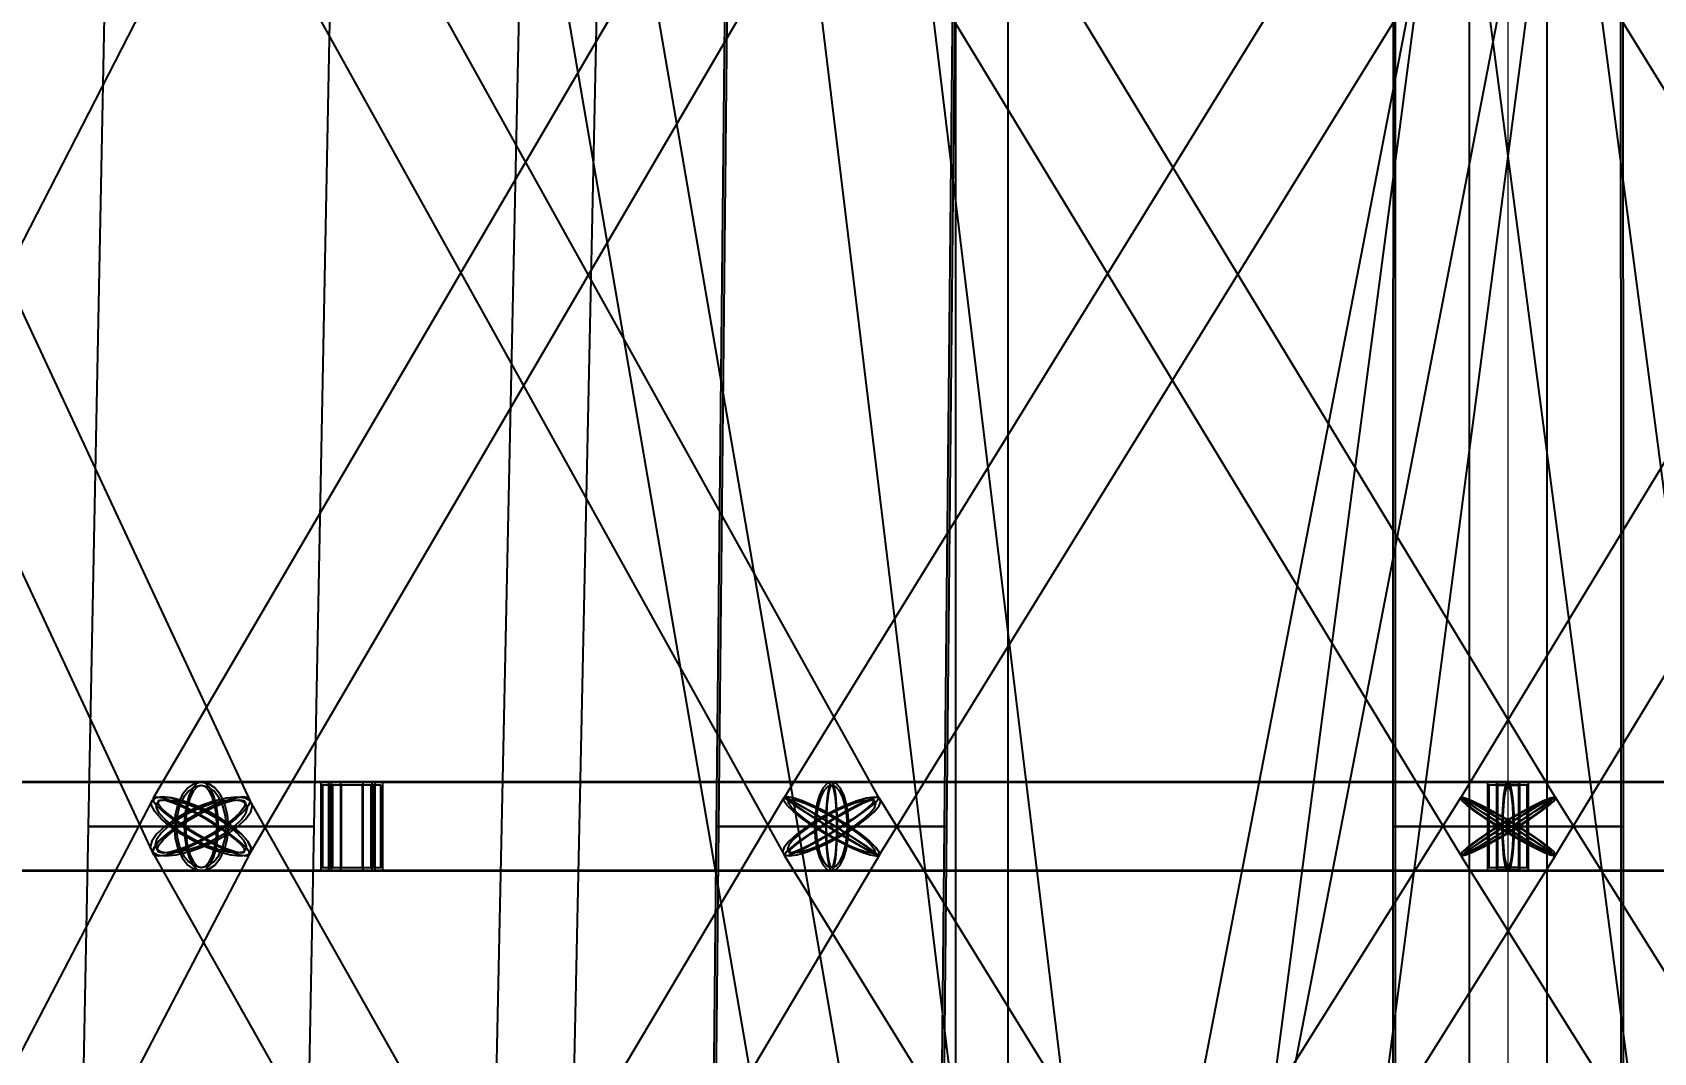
# Model space of a CAD drawing. Header units: millimetres. Extents: x -123812 to 252100, y -3000 to 639000.
# Drawn here: x -6728 to 663, y 418969 to 423622 of the extents above; entities that cross this region are included whole.
import ezdxf

# ---------------------------------------------------------------- set-up
doc = ezdxf.new("R2010")
doc.units = ezdxf.units.MM
for name, color, linetype, lineweight in [('D-BMK-AXIS', 7, 'Continuous', 13), ('D-STR-CORE', 7, 'Continuous', 25), ('D-STR-DIM', 7, 'Continuous', 13), ('D-STR-STRC', 7, 'Continuous', 25)]:
    doc.layers.add(name, color=color, linetype=linetype, lineweight=lineweight)
doc.styles.add('OpenSansCondensed-Light', font='OpenSansCondensed-Light.ttf')
doc.styles.add('TOWER_UNICODE', font='Arial Unicode.ttf')
doc.dimstyles.new('EZDXF', dxfattribs={"dimtxt": 0.25, "dimasz": 0.175, "dimexe": 0.375, "dimexo": 0.125, "dimgap": 0.1, "dimtad": 1, "dimlfac": 100, "dimzin": 12, "dimdsep": 46, "dimtxsty": 'OpenSansCondensed-Light', "dimblk": 'ARCHTICK', "dimcen": 2.5, "dimazin": 3, "dimtfac": 0.5, "dimtmove": 2, "dimatfit": 3})

# ---------------------------------------------------------------- blocks, each defined once
blk = doc.blocks.new('_ARCHTICK')
at = {"color": 0, "linetype": 'BYBLOCK', "const_width": 0.15}
blk.add_lwpolyline([(-0.5, -0.5), (0.5, 0.5)], dxfattribs=at)

msp = doc.modelspace()

# ---------------------------------------------------------------- linework, layer by layer
at = {"layer": 'D-BMK-AXIS'}
msp.add_line((0, -3000), (0, 639000), dxfattribs=at)
at = {"layer": 'D-STR-CORE'}
msp.add_lwpolyline([(-2520, 375000), (-2280, 375000), (-2280, 452500), (-2520, 452500)], close=True, dxfattribs=at)
msp.add_lwpolyline([(-2520, 375000), (-2280, 375000), (-2280, 452500), (-2520, 452500)], close=True, dxfattribs=at)
at = {"layer": 'D-STR-STRC'}
for points in [[(-8200.2, 419884.3), (-5635, 424884.3), (-5634.1, 424905.5), (-5648.7, 424933.2), (-5677.8, 424965.4), (-5719.4, 425000), (-5770.6, 425034.6), (-5828, 425066.8), (-5887.6, 425094.5), (-5945.5, 425115.7), (-5997.6, 425129), (-6040.4, 425133.6), (-6071, 425129), (-6087.2, 425115.7), (-8652.5, 420115.7)], [(-8513.3, 424884.3), (-6182.8, 419884.3), (-6158.8, 419871), (-6121.2, 419866.4), (-6072.5, 419871), (-6015.9, 419884.3), (-5955.5, 419905.5), (-5895.2, 419933.2), (-5839.3, 419965.4), (-5791.4, 420000), (-5755, 420034.6), (-5732.4, 420066.8), (-5725.2, 420094.5), (-5733.8, 420115.7), (-8064.4, 425115.7)], [(-3252.7, 425129), (-6177.1, 420129), (-6176.5, 420115.7), (-6161.1, 420094.5), (-6131.9, 420066.8), (-6090.8, 420034.6), (-6040.7, 420000), (-5985, 419965.4), (-5927.5, 419933.2), (-5872.1, 419905.5), (-5822.5, 419884.3), (-5782.3, 419871), (-5754, 419866.4), (-5739.6, 419871), (-2815.2, 424871)], [(-6085, 424884.3), (-3308.1, 419884.3), (-3300.6, 419871), (-3278.3, 419866.4), (-3242.8, 419871), (-3196.5, 419884.3), (-3142.5, 419905.5), (-3084.6, 419933.2), (-3026.6, 419965.4), (-2972.6, 420000), (-2926.2, 420034.6), (-2890.5, 420066.8), (-2868.1, 420094.5), (-2860.4, 420115.7), (-5637.2, 425115.7)], [(-215.5, 425133.6), (-3299.8, 420133.6), (-3296.9, 420129), (-3279.6, 420115.7), (-3249, 420094.5), (-3207.1, 420066.8), (-3156.8, 420034.6), (-3101.6, 420000), (-3045.3, 419965.4), (-2991.6, 419933.2), (-2944.1, 419905.5), (-2906.3, 419884.3), (-2880.6, 419871), (-2868.7, 419866.4), (215.5, 424866.4)], [(-3251.4, 424871), (-217.4, 419871), (-212, 419866.4), (-192.2, 419871), (-159.2, 419884.3), (-115.4, 419905.5), (-63.8, 419933.2), (-7.7, 419965.4), (48.8, 420000), (102, 420034.6), (148.3, 420066.8), (184.4, 420094.5), (208, 420115.7), (217.4, 420129), (-2816.5, 425129)], [(2816.5, 425129), (-217.4, 420129), (-208, 420115.7), (-184.4, 420094.5), (-148.3, 420066.8), (-102, 420034.6), (-48.8, 420000), (7.7, 419965.4), (63.8, 419933.2), (115.4, 419905.5), (159.2, 419884.3), (192.2, 419871), (212, 419866.4), (217.4, 419871), (3251.4, 424871)], [(3299.8, 420133.6), (215.5, 425133.6), (203.7, 425129), (178, 425115.7), (140.1, 425094.5), (92.7, 425066.8), (39, 425034.6), (-17.4, 425000), (-72.6, 424965.4), (-122.8, 424933.2), (-164.7, 424905.5), (-195.3, 424884.3), (-212.7, 424871), (-215.5, 424866.4), (2868.7, 419866.4)], [(-4637.4, 399961.7), (199.5, 424961.7), (192.7, 424967.6), (172.8, 424975.6), (141.1, 424985.4), (99.8, 424996.1), (51.6, 425007.1), (0, 425017.6), (-51.6, 425027), (-99.8, 425034.4), (-141.1, 425039.6), (-172.8, 425042), (-192.7, 425041.6), (-199.5, 425038.3), (-5036.5, 400038.3)], [(200.3, 400034), (-4104.3, 425034), (-4111.1, 425039.3), (-4131.1, 425041.9), (-4162.9, 425041.7), (-4204.4, 425038.6), (-4252.7, 425032.9), (-4304.6, 425025), (-4356.4, 425015.4), (-4404.7, 425004.7), (-4446.2, 424993.7), (-4478, 424983.1), (-4498, 424973.7), (-4504.9, 424966), (-200.3, 399966)], [(-3033.7, 399967.1), (251.8, 424967.1), (243.3, 424973.2), (218.1, 424981.1), (178.1, 424990.3), (125.9, 425000.2), (65.2, 425010.1), (0, 425019.3), (-65.2, 425027.1), (-125.9, 425033.1), (-178.1, 425036.9), (-218.1, 425038.1), (-243.3, 425036.8), (-251.8, 425032.9), (-3537.4, 400032.9)], [(252.2, 400030.5), (-2781.8, 425030.5), (-2790.4, 425033.1), (-2815.6, 425033.4), (-2855.6, 425031.4), (-2907.9, 425027.3), (-2968.7, 425021.3), (-3033.9, 425013.9), (-3099.2, 425005.5), (-3160, 424996.8), (-3212.2, 424988.3), (-3252.3, 424980.5), (-3277.5, 424974.1), (-3286.1, 424969.5), (-252.2, 399969.5)], [(3537.4, 400033.1), (251.8, 425033.1), (243.3, 425033.4), (218.1, 425031.4), (178.1, 425027.3), (125.9, 425021.3), (65.2, 425013.9), (0, 425005.5), (-65.2, 424996.7), (-125.9, 424988.2), (-178.1, 424980.5), (-218.1, 424974.1), (-243.3, 424969.5), (-251.8, 424966.9), (3033.7, 399966.9)], [(-8426.4, 419796.8), (-5958.3, 419796.8), (-5926.3, 419803.7), (-5896.5, 419824), (-5870.9, 419856.3), (-5851.2, 419898.4), (-5838.8, 419947.4), (-5834.6, 420000), (-5838.8, 420052.6), (-5851.2, 420101.6), (-5870.9, 420143.7), (-5896.5, 420176), (-5926.3, 420196.3), (-5958.3, 420203.2), (-8426.4, 420203.2)], [(-8426.4, 419796.8), (-5958.3, 419796.8), (-5926.3, 419803.7), (-5896.5, 419824), (-5870.9, 419856.3), (-5851.2, 419898.4), (-5838.8, 419947.4), (-5834.6, 420000), (-5838.8, 420052.6), (-5851.2, 420101.6), (-5870.9, 420143.7), (-5896.5, 420176), (-5926.3, 420196.3), (-5958.3, 420203.2), (-8426.4, 420203.2)], [(3084.3, 420203.2), (0, 420203.2), (-6.9, 420196.3), (-13.3, 420176), (-18.8, 420143.7), (-23, 420101.6), (-25.6, 420052.6), (-26.5, 420000), (-25.6, 419947.4), (-23, 419898.4), (-18.8, 419856.3), (-13.3, 419824), (-6.9, 419803.7), (0, 419796.8), (3084.3, 419796.8)], [(3084.3, 420203.2), (0, 420203.2), (-6.9, 420196.3), (-13.3, 420176), (-18.8, 420143.7), (-23, 420101.6), (-25.6, 420052.6), (-26.5, 420000), (-25.6, 419947.4), (-23, 419898.4), (-18.8, 419856.3), (-13.3, 419824), (-6.9, 419803.7), (0, 419796.8), (3084.3, 419796.8)], [(-8338.4, 414883), (-5732.9, 419883), (-5731.8, 419904.4), (-5746.2, 419932.4), (-5775, 419965), (-5816.4, 420000), (-5867.4, 420035), (-5924.5, 420067.6), (-5984, 420095.6), (-6041.8, 420117), (-6093.8, 420130.5), (-6136.7, 420135.2), (-6167.3, 420130.5), (-6183.8, 420117), (-8789.3, 415117)], [(-5837.7, 414869.5), (-2866.4, 419869.5), (-2866.8, 419883), (-2882, 419904.4), (-2911, 419932.4), (-2951.8, 419965), (-3001.6, 420000), (-3057.1, 420035), (-3114.4, 420067.6), (-3169.6, 420095.6), (-3219.1, 420117), (-3259.3, 420130.5), (-3287.6, 420135.2), (-3302.1, 420130.5), (-6273.4, 415130.5)], [(-2919.1, 415130.5), (-5742.8, 420130.5), (-5765.1, 420135.2), (-5800.5, 420130.5), (-5846.7, 420117), (-5900.5, 420095.6), (-5958.2, 420067.6), (-6015.9, 420035), (-6069.7, 420000), (-6116, 419965), (-6151.5, 419932.4), (-6173.8, 419904.4), (-6181.4, 419883), (-6173.8, 419869.5), (-3350.1, 414869.5)], [(-2920, 414864.8), (214.5, 419864.8), (211.8, 419869.5), (194.6, 419883), (164.2, 419904.4), (122.5, 419932.4), (72.6, 419965), (17.6, 420000), (-38.5, 420035), (-92, 420067.6), (-139.2, 420095.6), (-177, 420117), (-202.7, 420130.5), (-214.5, 420135.2), (-3349.1, 415135.2)], [(216.5, 415130.5), (-2867.8, 420130.5), (-2873.2, 420135.2), (-2892.9, 420130.5), (-2925.7, 420117), (-2969.3, 420095.6), (-3020.8, 420067.6), (-3076.5, 420035), (-3132.8, 420000), (-3185.8, 419965), (-3231.8, 419932.4), (-3267.9, 419904.4), (-3291.3, 419883), (-3300.7, 419869.5), (-216.5, 414869.5)], [(3349.1, 415135.2), (214.5, 420135.2), (202.7, 420130.5), (177, 420117), (139.2, 420095.6), (92, 420067.6), (38.5, 420035), (-17.6, 420000), (-72.6, 419965), (-122.5, 419932.4), (-164.2, 419904.4), (-194.6, 419883), (-211.8, 419869.5), (-214.5, 419864.8), (2920, 414864.8)]]:
    msp.add_lwpolyline(points, dxfattribs=at)
for points in [[(-6473.6, 420000), (-5443.1, 420000), (-5346.3, 425000), (-6375.9, 425000)], [(-6473.6, 420000), (-5443.1, 420000), (-5346.3, 425000), (-6375.9, 425000)], [(-5014.8, 400000), (-4659.2, 400000), (-4126.8, 425000), (-4482.4, 425000)], [(-5014.8, 400000), (-4659.2, 400000), (-4126.8, 425000), (-4482.4, 425000)], [(-3610, 420000), (-2558.5, 420000), (-2509.3, 425000), (-3558.5, 425000)], [(-3599.5, 420000), (-2569, 420000), (-2519.2, 425000), (-3548.7, 425000)], [(-525.8, 420000), (525.8, 420000), (524.6, 425000), (-524.6, 425000)], [(-525.8, 420000), (525.8, 420000), (524.6, 425000), (-524.6, 425000)], [(-515.2, 420000), (515.2, 420000), (514.8, 425000), (-514.8, 425000)], [(-177.8, 425000), (-177.8, 400000), (177.8, 400000), (177.8, 425000)], [(-177.8, 400000), (177.8, 400000), (177.8, 425000), (-177.8, 425000)], [(-10426.6, 419800), (-5165.8, 419800), (-5165.8, 420200), (-10426.6, 420200)], [(-9273.1, 419800), (-5130.8, 419800), (-5130.8, 420200), (-9273.1, 420200)], [(-9273.1, 419800), (-5130.8, 419800), (-5130.8, 420200), (-9273.1, 420200)], [(-6082, 420000), (-6077.8, 419947.4), (-6065.5, 419898.4), (-6045.8, 419856.3), (-6020.2, 419824), (-5990.3, 419803.7), (-5958.3, 419796.8), (-5926.3, 419803.7), (-5896.5, 419824), (-5870.9, 419856.3), (-5851.2, 419898.4), (-5838.8, 419947.4), (-5834.6, 420000), (-5838.8, 420052.6), (-5851.2, 420101.6), (-5870.9, 420143.7), (-5896.5, 420176), (-5926.3, 420196.3), (-5958.3, 420203.2), (-5990.3, 420196.3), (-6020.2, 420176), (-6045.8, 420143.7), (-6065.5, 420101.6), (-6077.8, 420052.6)], [(-6082, 420000), (-6077.8, 419947.4), (-6065.5, 419898.4), (-6045.8, 419856.3), (-6020.2, 419824), (-5990.3, 419803.7), (-5958.3, 419796.8), (-5926.3, 419803.7), (-5896.5, 419824), (-5870.9, 419856.3), (-5851.2, 419898.4), (-5838.8, 419947.4), (-5834.6, 420000), (-5838.8, 420052.6), (-5851.2, 420101.6), (-5870.9, 420143.7), (-5896.5, 420176), (-5926.3, 420196.3), (-5958.3, 420203.2), (-5990.3, 420196.3), (-6020.2, 420176), (-6045.8, 420143.7), (-6065.5, 420101.6), (-6077.8, 420052.6)], [(-6072.3, 420000), (-6068.4, 419951.5), (-6057, 419906.4), (-6038.9, 419867.6), (-6015.3, 419837.9), (-5987.8, 419819.2), (-5958.3, 419812.8), (-5928.8, 419819.2), (-5901.4, 419837.9), (-5877.8, 419867.6), (-5859.6, 419906.4), (-5848.3, 419951.5), (-5844.4, 420000), (-5848.3, 420048.5), (-5859.6, 420093.6), (-5877.8, 420132.4), (-5901.4, 420162.1), (-5928.8, 420180.8), (-5958.3, 420187.2), (-5987.8, 420180.8), (-6015.3, 420162.1), (-6038.9, 420132.4), (-6057, 420093.6), (-6068.4, 420048.5)], [(-6072.3, 420000), (-6068.4, 419951.5), (-6057, 419906.4), (-6038.9, 419867.6), (-6015.3, 419837.9), (-5987.8, 419819.2), (-5958.3, 419812.8), (-5928.8, 419819.2), (-5901.4, 419837.9), (-5877.8, 419867.6), (-5859.6, 419906.4), (-5848.3, 419951.5), (-5844.4, 420000), (-5848.3, 420048.5), (-5859.6, 420093.6), (-5877.8, 420132.4), (-5901.4, 420162.1), (-5928.8, 420180.8), (-5958.3, 420187.2), (-5987.8, 420180.8), (-6015.3, 420162.1), (-6038.9, 420132.4), (-6057, 420093.6), (-6068.4, 420048.5)], [(-6036.1, 420000), (-6033.4, 419947.4), (-6025.7, 419898.4), (-6013.3, 419856.3), (-5997.2, 419824), (-5978.5, 419803.7), (-5958.3, 419796.8), (-3084.3, 419796.8), (-3064.1, 419803.7), (-3045.4, 419824), (-3029.3, 419856.3), (-3016.9, 419898.4), (-3009.1, 419947.4), (-3006.5, 420000), (-3009.1, 420052.6), (-3016.9, 420101.6), (-3029.3, 420143.7), (-3045.4, 420176), (-3064.1, 420196.3), (-3084.3, 420203.2), (-5958.3, 420203.2), (-5978.5, 420196.3), (-5997.2, 420176), (-6013.3, 420143.7), (-6025.7, 420101.6), (-6033.4, 420052.6)], [(-6036.1, 420000), (-6033.4, 419947.4), (-6025.7, 419898.4), (-6013.3, 419856.3), (-5997.2, 419824), (-5978.5, 419803.7), (-5958.3, 419796.8), (-5938.2, 419803.7), (-5919.5, 419824), (-5903.3, 419856.3), (-5891, 419898.4), (-5883.2, 419947.4), (-5880.6, 420000), (-5883.2, 420052.6), (-5891, 420101.6), (-5903.3, 420143.7), (-5919.5, 420176), (-5938.2, 420196.3), (-5958.3, 420203.2), (-5978.5, 420196.3), (-5997.2, 420176), (-6013.3, 420143.7), (-6025.7, 420101.6), (-6033.4, 420052.6)], [(-6036.1, 420000), (-6033.4, 419947.4), (-6025.7, 419898.4), (-6013.3, 419856.3), (-5997.2, 419824), (-5978.5, 419803.7), (-5958.3, 419796.8), (-3084.3, 419796.8), (-3064.1, 419803.7), (-3045.4, 419824), (-3029.3, 419856.3), (-3016.9, 419898.4), (-3009.1, 419947.4), (-3006.5, 420000), (-3009.1, 420052.6), (-3016.9, 420101.6), (-3029.3, 420143.7), (-3045.4, 420176), (-3064.1, 420196.3), (-3084.3, 420203.2), (-5958.3, 420203.2), (-5978.5, 420196.3), (-5997.2, 420176), (-6013.3, 420143.7), (-6025.7, 420101.6), (-6033.4, 420052.6)], [(-6036.1, 420000), (-6033.4, 419947.4), (-6025.7, 419898.4), (-6013.3, 419856.3), (-5997.2, 419824), (-5978.5, 419803.7), (-5958.3, 419796.8), (-5938.2, 419803.7), (-5919.5, 419824), (-5903.3, 419856.3), (-5891, 419898.4), (-5883.2, 419947.4), (-5880.6, 420000), (-5883.2, 420052.6), (-5891, 420101.6), (-5903.3, 420143.7), (-5919.5, 420176), (-5938.2, 420196.3), (-5958.3, 420203.2), (-5978.5, 420196.3), (-5997.2, 420176), (-6013.3, 420143.7), (-6025.7, 420101.6), (-6033.4, 420052.6)], [(-6030, 420000), (-6027.5, 419951.5), (-6020.4, 419906.4), (-6009, 419867.6), (-5994.2, 419837.9), (-5976.9, 419819.2), (-5958.3, 419812.8), (-5939.8, 419819.2), (-5922.5, 419837.9), (-5907.7, 419867.6), (-5896.3, 419906.4), (-5889.1, 419951.5), (-5886.7, 420000), (-5889.1, 420048.5), (-5896.3, 420093.6), (-5907.7, 420132.4), (-5922.5, 420162.1), (-5939.8, 420180.8), (-5958.3, 420187.2), (-5976.9, 420180.8), (-5994.2, 420162.1), (-6009, 420132.4), (-6020.4, 420093.6), (-6027.5, 420048.5)], [(-6030, 420000), (-6027.5, 419951.5), (-6020.4, 419906.4), (-6009, 419867.6), (-5994.2, 419837.9), (-5976.9, 419819.2), (-5958.3, 419812.8), (-5939.8, 419819.2), (-5922.5, 419837.9), (-5907.7, 419867.6), (-5896.3, 419906.4), (-5889.1, 419951.5), (-5886.7, 420000), (-5889.1, 420048.5), (-5896.3, 420093.6), (-5907.7, 420132.4), (-5922.5, 420162.1), (-5939.8, 420180.8), (-5958.3, 420187.2), (-5976.9, 420180.8), (-5994.2, 420162.1), (-6009, 420132.4), (-6020.4, 420093.6), (-6027.5, 420048.5)], [(-5130.8, 420200), (-5413.6, 420200), (-5413.6, 419800), (-5130.8, 419800)], [(-5130.8, 420200), (-5413.6, 420200), (-5413.6, 419800), (-5130.8, 419800)], [(-5139.3, 420188), (-5405.1, 420188), (-5405.1, 419812), (-5139.3, 419812)], [(-5139.3, 420188), (-5405.1, 420188), (-5405.1, 419812), (-5139.3, 419812)], [(-5165.8, 420200), (-5378.6, 420200), (-5378.6, 419800), (-5165.8, 419800)], [(-5172.1, 420188), (-5372.3, 420188), (-5372.3, 419812), (-5172.1, 419812)], [(-5365.6, 419800), (93.4, 419800), (93.4, 420200), (-5365.6, 420200)], [(-5178.8, 420200), (-5365.6, 420200), (-5365.6, 419800), (-5178.8, 419800)], [(-5184.4, 420188), (-5360, 420188), (-5360, 419812), (-5184.4, 419812)], [(-5324, 419800), (51.8, 419800), (51.8, 420200), (-5324, 420200)], [(-5220.4, 420200), (-5324, 420200), (-5324, 419800), (-5220.4, 419800)], [(-5324, 419800), (51.8, 419800), (51.8, 420200), (-5324, 420200)], [(-5220.4, 420200), (-5324, 420200), (-5324, 419800), (-5220.4, 419800)], [(-5223.5, 420188), (-5320.9, 420188), (-5320.9, 419812), (-5223.5, 419812)], [(-5223.5, 420188), (-5320.9, 420188), (-5320.9, 419812), (-5223.5, 419812)], [(-3162, 420000), (-3159.4, 419947.4), (-3151.6, 419898.4), (-3139.2, 419856.3), (-3123.1, 419824), (-3104.4, 419803.7), (-3084.3, 419796.8), (-3064.1, 419803.7), (-3045.4, 419824), (-3029.3, 419856.3), (-3016.9, 419898.4), (-3009.1, 419947.4), (-3006.5, 420000), (-3009.1, 420052.6), (-3016.9, 420101.6), (-3029.3, 420143.7), (-3045.4, 420176), (-3064.1, 420196.3), (-3084.3, 420203.2), (-3104.4, 420196.3), (-3123.1, 420176), (-3139.2, 420143.7), (-3151.6, 420101.6), (-3159.4, 420052.6)], [(-3162, 420000), (-3159.4, 419947.4), (-3151.6, 419898.4), (-3139.2, 419856.3), (-3123.1, 419824), (-3104.4, 419803.7), (-3084.3, 419796.8), (-3064.1, 419803.7), (-3045.4, 419824), (-3029.3, 419856.3), (-3016.9, 419898.4), (-3009.1, 419947.4), (-3006.5, 420000), (-3009.1, 420052.6), (-3016.9, 420101.6), (-3029.3, 420143.7), (-3045.4, 420176), (-3064.1, 420196.3), (-3084.3, 420203.2), (-3104.4, 420196.3), (-3123.1, 420176), (-3139.2, 420143.7), (-3151.6, 420101.6), (-3159.4, 420052.6)], [(-3155.9, 420000), (-3153.5, 419951.5), (-3146.3, 419906.4), (-3134.9, 419867.6), (-3120.1, 419837.9), (-3102.8, 419819.2), (-3084.3, 419812.8), (-3065.7, 419819.2), (-3048.4, 419837.9), (-3033.6, 419867.6), (-3022.2, 419906.4), (-3015.1, 419951.5), (-3012.6, 420000), (-3015.1, 420048.5), (-3022.2, 420093.6), (-3033.6, 420132.4), (-3048.4, 420162.1), (-3065.7, 420180.8), (-3084.3, 420187.2), (-3102.8, 420180.8), (-3120.1, 420162.1), (-3134.9, 420132.4), (-3146.3, 420093.6), (-3153.5, 420048.5)], [(-3155.9, 420000), (-3153.5, 419951.5), (-3146.3, 419906.4), (-3134.9, 419867.6), (-3120.1, 419837.9), (-3102.8, 419819.2), (-3084.3, 419812.8), (-3065.7, 419819.2), (-3048.4, 419837.9), (-3033.6, 419867.6), (-3022.2, 419906.4), (-3015.1, 419951.5), (-3012.6, 420000), (-3015.1, 420048.5), (-3022.2, 420093.6), (-3033.6, 420132.4), (-3048.4, 420162.1), (-3065.7, 420180.8), (-3084.3, 420187.2), (-3102.8, 420180.8), (-3120.1, 420162.1), (-3134.9, 420132.4), (-3146.3, 420093.6), (-3153.5, 420048.5)], [(-3110.8, 420000), (-3109.9, 419947.4), (-3107.2, 419898.4), (-3103, 419856.3), (-3097.5, 419824), (-3091.1, 419803.7), (-3084.3, 419796.8), (0, 419796.8), (6.9, 419803.7), (13.3, 419824), (18.8, 419856.3), (23, 419898.4), (25.6, 419947.4), (26.5, 420000), (25.6, 420052.6), (23, 420101.6), (18.8, 420143.7), (13.3, 420176), (6.9, 420196.3), (0, 420203.2), (-3084.3, 420203.2), (-3091.1, 420196.3), (-3097.5, 420176), (-3103, 420143.7), (-3107.2, 420101.6), (-3109.9, 420052.6)], [(-3110.8, 420000), (-3109.9, 419947.4), (-3107.2, 419898.4), (-3103, 419856.3), (-3097.5, 419824), (-3091.1, 419803.7), (-3084.3, 419796.8), (-3077.4, 419803.7), (-3071, 419824), (-3065.5, 419856.3), (-3061.3, 419898.4), (-3058.6, 419947.4), (-3057.7, 420000), (-3058.6, 420052.6), (-3061.3, 420101.6), (-3065.5, 420143.7), (-3071, 420176), (-3077.4, 420196.3), (-3084.3, 420203.2), (-3091.1, 420196.3), (-3097.5, 420176), (-3103, 420143.7), (-3107.2, 420101.6), (-3109.9, 420052.6)], [(-3110.8, 420000), (-3109.9, 419947.4), (-3107.2, 419898.4), (-3103, 419856.3), (-3097.5, 419824), (-3091.1, 419803.7), (-3084.3, 419796.8), (0, 419796.8), (6.9, 419803.7), (13.3, 419824), (18.8, 419856.3), (23, 419898.4), (25.6, 419947.4), (26.5, 420000), (25.6, 420052.6), (23, 420101.6), (18.8, 420143.7), (13.3, 420176), (6.9, 420196.3), (0, 420203.2), (-3084.3, 420203.2), (-3091.1, 420196.3), (-3097.5, 420176), (-3103, 420143.7), (-3107.2, 420101.6), (-3109.9, 420052.6)], [(-3110.8, 420000), (-3109.9, 419947.4), (-3107.2, 419898.4), (-3103, 419856.3), (-3097.5, 419824), (-3091.1, 419803.7), (-3084.3, 419796.8), (-3077.4, 419803.7), (-3071, 419824), (-3065.5, 419856.3), (-3061.3, 419898.4), (-3058.6, 419947.4), (-3057.7, 420000), (-3058.6, 420052.6), (-3061.3, 420101.6), (-3065.5, 420143.7), (-3071, 420176), (-3077.4, 420196.3), (-3084.3, 420203.2), (-3091.1, 420196.3), (-3097.5, 420176), (-3103, 420143.7), (-3107.2, 420101.6), (-3109.9, 420052.6)], [(-3108.7, 420000), (-3107.9, 419951.5), (-3105.4, 419906.4), (-3101.5, 419867.6), (-3096.5, 419837.9), (-3090.6, 419819.2), (-3084.3, 419812.8), (-3077.9, 419819.2), (-3072, 419837.9), (-3067, 419867.6), (-3063.1, 419906.4), (-3060.7, 419951.5), (-3059.8, 420000), (-3060.7, 420048.5), (-3063.1, 420093.6), (-3067, 420132.4), (-3072, 420162.1), (-3077.9, 420180.8), (-3084.3, 420187.2), (-3090.6, 420180.8), (-3096.5, 420162.1), (-3101.5, 420132.4), (-3105.4, 420093.6), (-3107.9, 420048.5)], [(-3108.7, 420000), (-3107.9, 419951.5), (-3105.4, 419906.4), (-3101.5, 419867.6), (-3096.5, 419837.9), (-3090.6, 419819.2), (-3084.3, 419812.8), (-3077.9, 419819.2), (-3072, 419837.9), (-3067, 419867.6), (-3063.1, 419906.4), (-3060.7, 419951.5), (-3059.8, 420000), (-3060.7, 420048.5), (-3063.1, 420093.6), (-3067, 420132.4), (-3072, 420162.1), (-3077.9, 420180.8), (-3084.3, 420187.2), (-3090.6, 420180.8), (-3096.5, 420162.1), (-3101.5, 420132.4), (-3105.4, 420093.6), (-3107.9, 420048.5)], [(93.4, 420200), (-93.4, 420200), (-93.4, 419800), (93.4, 419800)], [(87.8, 420188), (-87.8, 420188), (-87.8, 419812), (87.8, 419812)], [(51.8, 420200), (-51.8, 420200), (-51.8, 419800), (51.8, 419800)], [(51.8, 420200), (-51.8, 420200), (-51.8, 419800), (51.8, 419800)], [(-51.8, 419800), (5324, 419800), (5324, 420200), (-51.8, 420200)], [(-51.8, 420200), (51.8, 420200), (51.8, 419800), (-51.8, 419800)], [(-51.8, 419800), (5324, 419800), (5324, 420200), (-51.8, 420200)], [(-51.8, 420200), (51.8, 420200), (51.8, 419800), (-51.8, 419800)], [(48.7, 420188), (-48.7, 420188), (-48.7, 419812), (48.7, 419812)], [(48.7, 420188), (-48.7, 420188), (-48.7, 419812), (48.7, 419812)], [(-48.7, 420188), (48.7, 420188), (48.7, 419812), (-48.7, 419812)], [(-48.7, 420188), (48.7, 420188), (48.7, 419812), (-48.7, 419812)], [(-26.5, 420000), (-25.6, 419947.4), (-23, 419898.4), (-18.8, 419856.3), (-13.3, 419824), (-6.9, 419803.7), (0, 419796.8), (6.9, 419803.7), (13.3, 419824), (18.8, 419856.3), (23, 419898.4), (25.6, 419947.4), (26.5, 420000), (25.6, 420052.6), (23, 420101.6), (18.8, 420143.7), (13.3, 420176), (6.9, 420196.3), (0, 420203.2), (-6.9, 420196.3), (-13.3, 420176), (-18.8, 420143.7), (-23, 420101.6), (-25.6, 420052.6)], [(-26.5, 420000), (-25.6, 419947.4), (-23, 419898.4), (-18.8, 419856.3), (-13.3, 419824), (-6.9, 419803.7), (0, 419796.8), (6.9, 419803.7), (13.3, 419824), (18.8, 419856.3), (23, 419898.4), (25.6, 419947.4), (26.5, 420000), (25.6, 420052.6), (23, 420101.6), (18.8, 420143.7), (13.3, 420176), (6.9, 420196.3), (0, 420203.2), (-6.9, 420196.3), (-13.3, 420176), (-18.8, 420143.7), (-23, 420101.6), (-25.6, 420052.6)], [(26.5, 420000), (25.6, 419947.4), (23, 419898.4), (18.8, 419856.3), (13.3, 419824), (6.9, 419803.7), (0, 419796.8), (-6.9, 419803.7), (-13.3, 419824), (-18.8, 419856.3), (-23, 419898.4), (-25.6, 419947.4), (-26.5, 420000), (-25.6, 420052.6), (-23, 420101.6), (-18.8, 420143.7), (-13.3, 420176), (-6.9, 420196.3), (0, 420203.2), (6.9, 420196.3), (13.3, 420176), (18.8, 420143.7), (23, 420101.6), (25.6, 420052.6)], [(26.5, 420000), (25.6, 419947.4), (23, 419898.4), (18.8, 419856.3), (13.3, 419824), (6.9, 419803.7), (0, 419796.8), (-6.9, 419803.7), (-13.3, 419824), (-18.8, 419856.3), (-23, 419898.4), (-25.6, 419947.4), (-26.5, 420000), (-25.6, 420052.6), (-23, 420101.6), (-18.8, 420143.7), (-13.3, 420176), (-6.9, 420196.3), (0, 420203.2), (6.9, 420196.3), (13.3, 420176), (18.8, 420143.7), (23, 420101.6), (25.6, 420052.6)], [(-24.4, 420000), (-23.6, 419951.5), (-21.2, 419906.4), (-17.3, 419867.6), (-12.2, 419837.9), (-6.3, 419819.2), (0, 419812.8), (6.3, 419819.2), (12.2, 419837.9), (17.3, 419867.6), (21.2, 419906.4), (23.6, 419951.5), (24.4, 420000), (23.6, 420048.5), (21.2, 420093.6), (17.3, 420132.4), (12.2, 420162.1), (6.3, 420180.8), (0, 420187.2), (-6.3, 420180.8), (-12.2, 420162.1), (-17.3, 420132.4), (-21.2, 420093.6), (-23.6, 420048.5)], [(-24.4, 420000), (-23.6, 419951.5), (-21.2, 419906.4), (-17.3, 419867.6), (-12.2, 419837.9), (-6.3, 419819.2), (0, 419812.8), (6.3, 419819.2), (12.2, 419837.9), (17.3, 419867.6), (21.2, 419906.4), (23.6, 419951.5), (24.4, 420000), (23.6, 420048.5), (21.2, 420093.6), (17.3, 420132.4), (12.2, 420162.1), (6.3, 420180.8), (0, 420187.2), (-6.3, 420180.8), (-12.2, 420162.1), (-17.3, 420132.4), (-21.2, 420093.6), (-23.6, 420048.5)], [(24.4, 420000), (23.6, 419951.5), (21.2, 419906.4), (17.3, 419867.6), (12.2, 419837.9), (6.3, 419819.2), (0, 419812.8), (-6.3, 419819.2), (-12.2, 419837.9), (-17.3, 419867.6), (-21.2, 419906.4), (-23.6, 419951.5), (-24.4, 420000), (-23.6, 420048.5), (-21.2, 420093.6), (-17.3, 420132.4), (-12.2, 420162.1), (-6.3, 420180.8), (0, 420187.2), (6.3, 420180.8), (12.2, 420162.1), (17.3, 420132.4), (21.2, 420093.6), (23.6, 420048.5)], [(24.4, 420000), (23.6, 419951.5), (21.2, 419906.4), (17.3, 419867.6), (12.2, 419837.9), (6.3, 419819.2), (0, 419812.8), (-6.3, 419819.2), (-12.2, 419837.9), (-17.3, 419867.6), (-21.2, 419906.4), (-23.6, 419951.5), (-24.4, 420000), (-23.6, 420048.5), (-21.2, 420093.6), (-17.3, 420132.4), (-12.2, 420162.1), (-6.3, 420180.8), (0, 420187.2), (6.3, 420180.8), (12.2, 420162.1), (17.3, 420132.4), (21.2, 420093.6), (23.6, 420048.5)], [(-6125.2, 420000), (-6161.7, 419965.4), (-6184.3, 419933.2), (-6191.5, 419905.5), (-6182.8, 419884.3), (-6158.8, 419871), (-6121.2, 419866.4), (-6072.5, 419871), (-6015.9, 419884.3), (-5955.5, 419905.5), (-5895.2, 419933.2), (-5839.3, 419965.4), (-5791.4, 420000), (-5755, 420034.6), (-5732.4, 420066.8), (-5725.2, 420094.5), (-5733.8, 420115.7), (-5757.8, 420129), (-5795.5, 420133.6), (-5844.2, 420129), (-5900.7, 420115.7), (-5961.2, 420094.5), (-6021.4, 420066.8), (-6077.4, 420034.6)], [(-5816.4, 420000), (-5775, 419965), (-5746.2, 419932.4), (-5731.8, 419904.4), (-5732.9, 419883), (-5749.3, 419869.5), (-5780, 419864.8), (-5822.8, 419869.5), (-5874.9, 419883), (-5932.6, 419904.4), (-5992.1, 419932.4), (-6049.3, 419965), (-6100.3, 420000), (-6141.6, 420035), (-6170.4, 420067.6), (-6184.8, 420095.6), (-6183.8, 420117), (-6167.3, 420130.5), (-6136.7, 420135.2), (-6093.8, 420130.5), (-6041.8, 420117), (-5984, 420095.6), (-5924.5, 420067.6), (-5867.4, 420035)], [(-5846.9, 420000), (-5900.7, 419965), (-5958.5, 419932.4), (-6016.2, 419904.4), (-6070, 419883), (-6116.2, 419869.5), (-6151.6, 419864.8), (-6173.8, 419869.5), (-6181.4, 419883), (-6173.8, 419904.4), (-6151.5, 419932.4), (-6116, 419965), (-6069.7, 420000), (-6015.9, 420035), (-5958.2, 420067.6), (-5900.5, 420095.6), (-5846.7, 420117), (-5800.5, 420130.5), (-5765.1, 420135.2), (-5742.8, 420130.5), (-5735.3, 420117), (-5742.9, 420095.6), (-5765.2, 420067.6), (-5800.7, 420035)], [(-6040.7, 420000), (-5985, 419965.4), (-5927.5, 419933.2), (-5872.1, 419905.5), (-5822.5, 419884.3), (-5782.3, 419871), (-5754, 419866.4), (-5739.6, 419871), (-5740.2, 419884.3), (-5755.6, 419905.5), (-5784.8, 419933.2), (-5825.9, 419965.4), (-5876, 420000), (-5931.7, 420034.6), (-5989.2, 420066.8), (-6044.6, 420094.5), (-6094.1, 420115.7), (-6134.4, 420129), (-6162.7, 420133.6), (-6177.1, 420129), (-6176.5, 420115.7), (-6161.1, 420094.5), (-6131.9, 420066.8), (-6090.8, 420034.6)], [(-6108.8, 420000), (-6141.7, 419968.8), (-6162.1, 419939.8), (-6168.6, 419914.8), (-6160.7, 419895.7), (-6139.1, 419883.7), (-6105.2, 419879.6), (-6061.2, 419883.7), (-6010.3, 419895.7), (-5955.8, 419914.8), (-5901.4, 419939.8), (-5851, 419968.8), (-5807.9, 420000), (-5775, 420031.2), (-5754.6, 420060.2), (-5748.1, 420085.2), (-5755.9, 420104.3), (-5777.6, 420116.3), (-5811.5, 420120.4), (-5855.4, 420116.3), (-5906.4, 420104.3), (-5960.9, 420085.2), (-6015.2, 420060.2), (-6065.7, 420031.2)], [(-5830.3, 420000), (-5793.1, 419968.5), (-5767.1, 419939.1), (-5754.1, 419913.8), (-5755.1, 419894.5), (-5769.9, 419882.3), (-5797.6, 419878.2), (-5836.2, 419882.3), (-5883.1, 419894.5), (-5935.2, 419913.8), (-5988.8, 419939.1), (-6040.4, 419968.5), (-6086.3, 420000), (-6123.6, 420031.5), (-6149.6, 420060.9), (-6162.5, 420086.2), (-6161.6, 420105.5), (-6146.8, 420117.7), (-6119.1, 420121.8), (-6080.5, 420117.7), (-6033.6, 420105.5), (-5981.5, 420086.2), (-5927.9, 420060.9), (-5876.3, 420031.5)], [(-5857.9, 420000), (-5906.4, 419968.5), (-5958.5, 419939.1), (-6010.5, 419913.8), (-6059, 419894.5), (-6100.6, 419882.3), (-6132.6, 419878.2), (-6152.6, 419882.3), (-6159.5, 419894.5), (-6152.6, 419913.8), (-6132.4, 419939.1), (-6100.5, 419968.5), (-6058.8, 420000), (-6010.3, 420031.5), (-5958.2, 420060.9), (-5906.2, 420086.2), (-5857.7, 420105.5), (-5816, 420117.7), (-5784.1, 420121.8), (-5764, 420117.7), (-5757.2, 420105.5), (-5764.1, 420086.2), (-5784.2, 420060.9), (-5816.2, 420031.5)], [(-6032.6, 420000), (-5982.4, 419968.8), (-5930.5, 419939.8), (-5880.6, 419914.8), (-5835.9, 419895.7), (-5799.6, 419883.7), (-5774.1, 419879.6), (-5761.1, 419883.7), (-5761.6, 419895.7), (-5775.5, 419914.8), (-5801.9, 419939.8), (-5838.9, 419968.8), (-5884.1, 420000), (-5934.3, 420031.2), (-5986.1, 420060.2), (-6036.1, 420085.2), (-6080.8, 420104.3), (-6117.1, 420116.3), (-6142.6, 420120.4), (-6155.5, 420116.3), (-6155, 420104.3), (-6141.1, 420085.2), (-6114.8, 420060.2), (-6077.8, 420031.2)], [(-3195.9, 420000), (-3242.3, 419965.4), (-3278, 419933.2), (-3300.4, 419905.5), (-3308.1, 419884.3), (-3300.6, 419871), (-3278.3, 419866.4), (-3242.8, 419871), (-3196.5, 419884.3), (-3142.5, 419905.5), (-3084.6, 419933.2), (-3026.6, 419965.4), (-2972.6, 420000), (-2926.2, 420034.6), (-2890.5, 420066.8), (-2868.1, 420094.5), (-2860.4, 420115.7), (-2867.9, 420129), (-2890.2, 420133.6), (-2925.7, 420129), (-2972, 420115.7), (-3026, 420094.5), (-3083.9, 420066.8), (-3141.9, 420034.6)], [(-3001.6, 420000), (-2951.8, 419965), (-2911, 419932.4), (-2882, 419904.4), (-2866.8, 419883), (-2866.4, 419869.5), (-2880.9, 419864.8), (-2909.2, 419869.5), (-2949.5, 419883), (-2998.9, 419904.4), (-3054.1, 419932.4), (-3111.4, 419965), (-3166.9, 420000), (-3216.7, 420035), (-3257.5, 420067.6), (-3286.5, 420095.6), (-3301.7, 420117), (-3302.1, 420130.5), (-3287.6, 420135.2), (-3259.3, 420130.5), (-3219.1, 420117), (-3169.6, 420095.6), (-3114.4, 420067.6), (-3057.1, 420035)], [(-3035.7, 420000), (-3092, 419965), (-3147.8, 419932.4), (-3199.2, 419904.4), (-3242.8, 419883), (-3275.6, 419869.5), (-3295.4, 419864.8), (-3300.7, 419869.5), (-3291.3, 419883), (-3267.9, 419904.4), (-3231.8, 419932.4), (-3185.8, 419965), (-3132.8, 420000), (-3076.5, 420035), (-3020.8, 420067.6), (-2969.3, 420095.6), (-2925.7, 420117), (-2892.9, 420130.5), (-2873.2, 420135.2), (-2867.8, 420130.5), (-2877.2, 420117), (-2900.7, 420095.6), (-2936.7, 420067.6), (-2982.7, 420035)], [(-3101.6, 420000), (-3045.3, 419965.4), (-2991.6, 419933.2), (-2944.1, 419905.5), (-2906.3, 419884.3), (-2880.6, 419871), (-2868.7, 419866.4), (-2871.6, 419871), (-2888.9, 419884.3), (-2919.6, 419905.5), (-2961.4, 419933.2), (-3011.7, 419965.4), (-3066.9, 420000), (-3123.3, 420034.6), (-3177, 420066.8), (-3224.4, 420094.5), (-3262.2, 420115.7), (-3287.9, 420129), (-3299.8, 420133.6), (-3296.9, 420129), (-3279.6, 420115.7), (-3249, 420094.5), (-3207.1, 420066.8), (-3156.8, 420034.6)], [(-3184.9, 420000), (-3226.8, 419968.8), (-3258.9, 419939.8), (-3279.1, 419914.8), (-3286.1, 419895.7), (-3279.3, 419883.7), (-3259.2, 419879.6), (-3227.2, 419883.7), (-3185.4, 419895.7), (-3136.8, 419914.8), (-3084.6, 419939.8), (-3032.3, 419968.8), (-2983.6, 420000), (-2941.8, 420031.2), (-2909.6, 420060.2), (-2889.4, 420085.2), (-2882.4, 420104.3), (-2889.2, 420116.3), (-2909.3, 420120.4), (-2941.3, 420116.3), (-2983.1, 420104.3), (-3031.7, 420085.2), (-3084, 420060.2), (-3136.2, 420031.2)], [(-3009.8, 420000), (-2964.9, 419968.5), (-2928.1, 419939.1), (-2901.9, 419913.8), (-2888.2, 419894.5), (-2887.9, 419882.3), (-2900.9, 419878.2), (-2926.4, 419882.3), (-2962.7, 419894.5), (-3007.3, 419913.8), (-3057.1, 419939.1), (-3108.8, 419968.5), (-3158.7, 420000), (-3203.7, 420031.5), (-3240.4, 420060.9), (-3266.6, 420086.2), (-3280.3, 420105.5), (-3280.6, 420117.7), (-3267.6, 420121.8), (-3242.1, 420117.7), (-3205.8, 420105.5), (-3161.2, 420086.2), (-3111.4, 420060.9), (-3059.8, 420031.5)], [(-3040.5, 420000), (-3091.2, 419968.5), (-3141.5, 419939.1), (-3187.9, 419913.8), (-3227.2, 419894.5), (-3256.8, 419882.3), (-3274.6, 419878.2), (-3279.4, 419882.3), (-3271, 419894.5), (-3249.8, 419913.8), (-3217.3, 419939.1), (-3175.8, 419968.5), (-3128, 420000), (-3077.3, 420031.5), (-3027, 420060.9), (-2980.6, 420086.2), (-2941.3, 420105.5), (-2911.8, 420117.7), (-2893.9, 420121.8), (-2889.1, 420117.7), (-2897.6, 420105.5), (-2918.7, 420086.2), (-2951.2, 420060.9), (-2992.7, 420031.5)], [(-3099.9, 420000), (-3049.1, 419968.8), (-3000.7, 419939.8), (-2957.9, 419914.8), (-2923.8, 419895.7), (-2900.6, 419883.7), (-2889.9, 419879.6), (-2892.5, 419883.7), (-2908.1, 419895.7), (-2935.8, 419914.8), (-2973.5, 419939.8), (-3018.8, 419968.8), (-3068.6, 420000), (-3119.4, 420031.2), (-3167.8, 420060.2), (-3210.6, 420085.2), (-3244.7, 420104.3), (-3267.9, 420116.3), (-3278.6, 420120.4), (-3276, 420116.3), (-3260.4, 420104.3), (-3232.7, 420085.2), (-3195, 420060.2), (-3149.7, 420031.2)], [(-48.8, 420000), (-102, 419965.4), (-148.3, 419933.2), (-184.4, 419905.5), (-208, 419884.3), (-217.4, 419871), (-212, 419866.4), (-192.2, 419871), (-159.2, 419884.3), (-115.4, 419905.5), (-63.8, 419933.2), (-7.7, 419965.4), (48.8, 420000), (102, 420034.6), (148.3, 420066.8), (184.4, 420094.5), (208, 420115.7), (217.4, 420129), (212, 420133.6), (192.2, 420129), (159.2, 420115.7), (115.4, 420094.5), (63.8, 420066.8), (7.7, 420034.6)], [(48.8, 420000), (102, 419965.4), (148.3, 419933.2), (184.4, 419905.5), (208, 419884.3), (217.4, 419871), (212, 419866.4), (192.2, 419871), (159.2, 419884.3), (115.4, 419905.5), (63.8, 419933.2), (7.7, 419965.4), (-48.8, 420000), (-102, 420034.6), (-148.3, 420066.8), (-184.4, 420094.5), (-208, 420115.7), (-217.4, 420129), (-212, 420133.6), (-192.2, 420129), (-159.2, 420115.7), (-115.4, 420094.5), (-63.8, 420066.8), (-7.7, 420034.6)], [(17.6, 420000), (72.6, 419965), (122.5, 419932.4), (164.2, 419904.4), (194.6, 419883), (211.8, 419869.5), (214.5, 419864.8), (202.7, 419869.5), (177, 419883), (139.2, 419904.4), (92, 419932.4), (38.5, 419965), (-17.6, 420000), (-72.6, 420035), (-122.5, 420067.6), (-164.2, 420095.6), (-194.6, 420117), (-211.8, 420130.5), (-214.5, 420135.2), (-202.7, 420130.5), (-177, 420117), (-139.2, 420095.6), (-92, 420067.6), (-38.5, 420035)], [(-17.6, 420000), (-72.6, 419965), (-122.5, 419932.4), (-164.2, 419904.4), (-194.6, 419883), (-211.8, 419869.5), (-214.5, 419864.8), (-202.7, 419869.5), (-177, 419883), (-139.2, 419904.4), (-92, 419932.4), (-38.5, 419965), (17.6, 420000), (72.6, 420035), (122.5, 420067.6), (164.2, 420095.6), (194.6, 420117), (211.8, 420130.5), (214.5, 420135.2), (202.7, 420130.5), (177, 420117), (139.2, 420095.6), (92, 420067.6), (38.5, 420035)], [(-44, 420000), (-92, 419968.8), (-133.7, 419939.8), (-166.3, 419914.8), (-187.5, 419895.7), (-196, 419883.7), (-191.1, 419879.6), (-173.2, 419883.7), (-143.5, 419895.7), (-104.1, 419914.8), (-57.5, 419939.8), (-7, 419968.8), (44, 420000), (92, 420031.2), (133.7, 420060.2), (166.3, 420085.2), (187.5, 420104.3), (196, 420116.3), (191.1, 420120.4), (173.2, 420116.3), (143.5, 420104.3), (104.1, 420085.2), (57.5, 420060.2), (7, 420031.2)], [(44, 420000), (92, 419968.8), (133.7, 419939.8), (166.3, 419914.8), (187.5, 419895.7), (196, 419883.7), (191.1, 419879.6), (173.2, 419883.7), (143.5, 419895.7), (104.1, 419914.8), (57.5, 419939.8), (7, 419968.8), (-44, 420000), (-92, 420031.2), (-133.7, 420060.2), (-166.3, 420085.2), (-187.5, 420104.3), (-196, 420116.3), (-191.1, 420120.4), (-173.2, 420116.3), (-143.5, 420104.3), (-104.1, 420085.2), (-57.5, 420060.2), (-7, 420031.2)], [(15.9, 420000), (65.4, 419968.5), (110.5, 419939.1), (148, 419913.8), (175.5, 419894.5), (190.9, 419882.3), (193.4, 419878.2), (182.7, 419882.3), (159.6, 419894.5), (125.5, 419913.8), (82.9, 419939.1), (34.7, 419968.5), (-15.9, 420000), (-65.4, 420031.5), (-110.5, 420060.9), (-148, 420086.2), (-175.5, 420105.5), (-190.9, 420117.7), (-193.4, 420121.8), (-182.7, 420117.7), (-159.6, 420105.5), (-125.5, 420086.2), (-82.9, 420060.9), (-34.7, 420031.5)], [(-15.9, 420000), (-65.4, 419968.5), (-110.5, 419939.1), (-148, 419913.8), (-175.5, 419894.5), (-190.9, 419882.3), (-193.4, 419878.2), (-182.7, 419882.3), (-159.6, 419894.5), (-125.5, 419913.8), (-82.9, 419939.1), (-34.7, 419968.5), (15.9, 420000), (65.4, 420031.5), (110.5, 420060.9), (148, 420086.2), (175.5, 420105.5), (190.9, 420117.7), (193.4, 420121.8), (182.7, 420117.7), (159.6, 420105.5), (125.5, 420086.2), (82.9, 420060.9), (34.7, 420031.5)], [(-6571.3, 415000), (-5539.9, 415000), (-5443.1, 420000), (-6473.6, 420000)], [(-6571.3, 415000), (-5539.9, 415000), (-5443.1, 420000), (-6473.6, 420000)], [(-5443.1, 420000), (-5460.7, 420000), (-5512.1, 420000), (-5594, 420000), (-5700.7, 420000), (-5825, 420000), (-5958.3, 420000), (-6091.7, 420000), (-6216, 420000), (-6322.7, 420000), (-6404.5, 420000), (-6456, 420000), (-6473.6, 420000), (-6456, 420000), (-6404.5, 420000), (-6322.7, 420000), (-6216, 420000), (-6091.7, 420000), (-5958.3, 420000), (-5825, 420000), (-5700.7, 420000), (-5594, 420000), (-5512.1, 420000), (-5460.7, 420000)], [(-5443.1, 420000), (-5460.7, 420000), (-5512.1, 420000), (-5594, 420000), (-5700.7, 420000), (-5825, 420000), (-5958.3, 420000), (-6091.7, 420000), (-6216, 420000), (-6322.7, 420000), (-6404.5, 420000), (-6456, 420000), (-6473.6, 420000), (-6456, 420000), (-6404.5, 420000), (-6322.7, 420000), (-6216, 420000), (-6091.7, 420000), (-5958.3, 420000), (-5825, 420000), (-5700.7, 420000), (-5594, 420000), (-5512.1, 420000), (-5460.7, 420000)], [(-3661.5, 415000), (-2607.7, 415000), (-2558.5, 420000), (-3610, 420000)], [(-3650.3, 415000), (-2618.9, 415000), (-2569, 420000), (-3599.5, 420000)], [(-2558.5, 420000), (-2576.4, 420000), (-2628.9, 420000), (-2712.5, 420000), (-2821.4, 420000), (-2948.2, 420000), (-3084.3, 420000), (-3220.3, 420000), (-3347.1, 420000), (-3456, 420000), (-3539.6, 420000), (-3592.1, 420000), (-3610, 420000), (-3592.1, 420000), (-3539.6, 420000), (-3456, 420000), (-3347.1, 420000), (-3220.3, 420000), (-3084.3, 420000), (-2948.2, 420000), (-2821.4, 420000), (-2712.5, 420000), (-2628.9, 420000), (-2576.4, 420000)], [(-2569, 420000), (-2586.6, 420000), (-2638.1, 420000), (-2719.9, 420000), (-2826.6, 420000), (-2950.9, 420000), (-3084.3, 420000), (-3217.6, 420000), (-3341.9, 420000), (-3448.6, 420000), (-3530.5, 420000), (-3581.9, 420000), (-3599.5, 420000), (-3581.9, 420000), (-3530.5, 420000), (-3448.6, 420000), (-3341.9, 420000), (-3217.6, 420000), (-3084.3, 420000), (-2950.9, 420000), (-2826.6, 420000), (-2719.9, 420000), (-2638.1, 420000), (-2586.6, 420000)], [(-526.9, 415000), (526.9, 415000), (525.8, 420000), (-525.8, 420000)], [(-526.9, 415000), (526.9, 415000), (525.8, 420000), (-525.8, 420000)], [(525.8, 420000), (507.9, 420000), (455.3, 420000), (371.8, 420000), (262.9, 420000), (136.1, 420000), (0, 420000), (-136.1, 420000), (-262.9, 420000), (-371.8, 420000), (-455.3, 420000), (-507.9, 420000), (-525.8, 420000), (-507.9, 420000), (-455.3, 420000), (-371.8, 420000), (-262.9, 420000), (-136.1, 420000), (0, 420000), (136.1, 420000), (262.9, 420000), (371.8, 420000), (455.3, 420000), (507.9, 420000)], [(525.8, 420000), (507.9, 420000), (455.3, 420000), (371.8, 420000), (262.9, 420000), (136.1, 420000), (0, 420000), (-136.1, 420000), (-262.9, 420000), (-371.8, 420000), (-455.3, 420000), (-507.9, 420000), (-525.8, 420000), (-507.9, 420000), (-455.3, 420000), (-371.8, 420000), (-262.9, 420000), (-136.1, 420000), (0, 420000), (136.1, 420000), (262.9, 420000), (371.8, 420000), (455.3, 420000), (507.9, 420000)], [(-515.7, 415000), (515.7, 415000), (515.2, 420000), (-515.2, 420000)], [(515.2, 420000), (497.7, 420000), (446.2, 420000), (364.3, 420000), (257.6, 420000), (133.4, 420000), (0, 420000), (-133.4, 420000), (-257.6, 420000), (-364.3, 420000), (-446.2, 420000), (-497.7, 420000), (-515.2, 420000), (-497.7, 420000), (-446.2, 420000), (-364.3, 420000), (-257.6, 420000), (-133.4, 420000), (0, 420000), (133.4, 420000), (257.6, 420000), (364.3, 420000), (446.2, 420000), (497.7, 420000)]]:
    msp.add_lwpolyline(points, close=True, dxfattribs=at)

# ---------------------------------------------------------------- dimensions: what is measured, and where the dimension line sits
at = {"layer": 'D-STR-DIM'}
for base, p2 in [((-112000, 0), (0, 634000)), ((187000, 0), (0, 450000))]:
    msp.add_linear_dim(base=base, p1=(0, 0), p2=p2, angle=90, dimstyle='EZDXF', override={"dimtxt": 8400, "dimasz": 3750, "dimexe": 2100, "dimexo": 1800, "dimgap": 2100, "dimtad": 1, "dimdec": 0, "dimlfac": 1, "dimlunit": 2, "dimtxsty": 'TOWER_UNICODE', "dimclrd": 7, "dimclre": 7, "dimclrt": 7}, dxfattribs=at).render()

doc.saveas('drawing.dxf')
